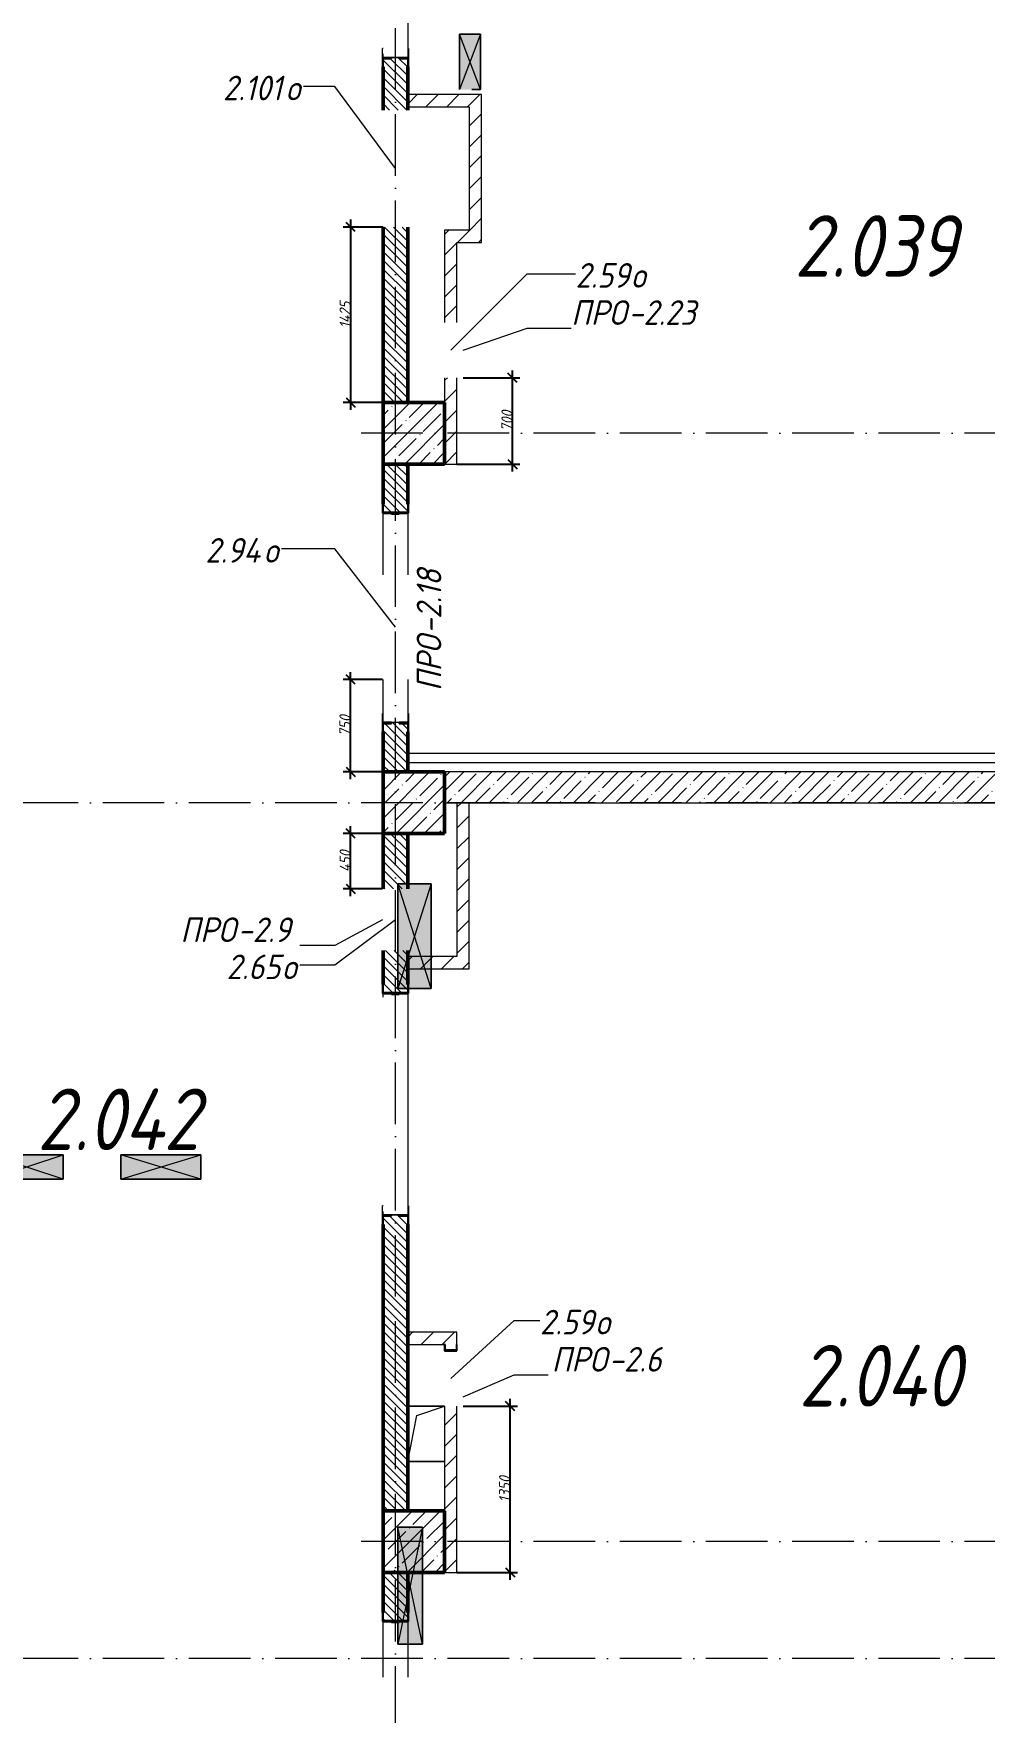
# Model space of a CAD drawing. Header units: millimetres. Extents: x -401725 to 250493, y 305116 to 802890.
# Drawn here: x 74751 to 82476, y 319486 to 333120 of the extents above; entities that cross this region are included whole.
import ezdxf

# ---------------------------------------------------------------- set-up
doc = ezdxf.new("R2010")
doc.units = ezdxf.units.MM
doc.linetypes.add('50_200_ШТРИХ_1Т_ш5_п1_п1_', pattern=[700, 500, -100, 0, -100])
for name, color, linetype, lineweight in [('A-____-____-DIMS', 7, 'Continuous', 9), ('A-DETL-____-OTLN-4', 7, 'Continuous', 18), ('A-DETL-GENF-OTLN', 7, 'Continuous', 9), ('A-FLOR-____-OTLN', 7, 'Continuous', 9), ('A-GENM-____-IDEN', 7, 'Continuous', 9), ('A-GENM-____-MCUT', 7, 'Continuous', 25), ('A-GENM-____-OTLN', 7, 'Continuous', 9), ('A-GENM-____-OTLN-1', 7, 'Continuous', 25), ('A-GLAZ-____-IDEN', 7, 'Continuous', 9), ('A-GLAZ-____-OTLN', 7, 'Continuous', 9), ('A-WALL-____-MCUT-1', 7, 'Continuous', 9), ('A-WALL-____-MCUT-2', 7, 'Continuous', 50), ('A-WALL-____-PATT-1', 7, 'Continuous', 9), ('A-WALL-FNSH-MCUT-1', 7, 'Continuous', 9), ('I-WALL-____-OTLN', 7, 'Continuous', 9), ('S-COLS-____-MCUT', 7, 'Continuous', 50), ('S-COLS-____-OTLN', 7, 'Continuous', 9), ('S-GRID-____-OTLN-1', 7, '50_200_ШТРИХ_1Т_ш5_п1_п1_', 9), ('Марки помещений', 7, 'Continuous', 9)]:
    doc.layers.add(name, color=color, linetype=linetype, lineweight=lineweight)
doc.styles.add('ISOCPEUR_I_3', font='isocpeui.ttf', dxfattribs={"width": 0.85, "height": 2.2})
doc.styles.add('ISOCPEUR_I_7', font='isocpeui.ttf', dxfattribs={"width": 0.9, "height": 90})
doc.styles.add('ISOCPEUR_I_9', font='isocpeui.ttf', dxfattribs={"width": 0.9, "height": 250})
doc.dimstyles.new('ISO-1_8_0_9К_СРЕДНИЙ_Кладочные_2', dxfattribs={"dimscale": 304.8, "dimtxt": 89.638306, "dimasz": 0.246063, "dimexe": 0.19685, "dimexo": 0, "dimgap": 0, "dimtad": 1, "dimdec": 3, "dimrnd": 0.001, "dimdsep": 46, "dimtxsty": 'ISOCPEUR_I_7', "dimblk1": 'OBLIQUE', "dimblk2": 'OBLIQUE', "dimsah": 1, "dimcen": 0.09, "dimdle": 0.19685, "dimazin": 0, "dimtfac": 1, "dimtdec": 4, "dimtix": 1, "dimtmove": 1, "dimatfit": 3, "dimfxl": 1, "dimtvp": 1, "dimtolj": 1, "dimtzin": 0, "dimarcsym": 2})
pattern_1 = [(45, (-15659.08, 310542.9), (-84.85281, 84.85281), [])]
pattern_2 = [(135, (-15659.08, 310542.9), (-35.35534, -35.35534), [])]

# ---------------------------------------------------------------- blocks, each defined once
blk = doc.blocks.new('BSC_Колонна _Прямоугольная - 500х500-V25-АР1_План отверстий 2 этажа в осях 1-64_А-ГГ')
at = {"layer": 'S-COLS-____-OTLN'}
h = blk.add_hatch(dxfattribs=at)
h.set_pattern_fill('FP_54', color=256, style=0, pattern_type=2)
h.set_pattern_definition([(45, (-93500, -16331.04), (-114.04925, 114.04925), []), (45, (-93385.95, -16331.04), (-114.04925, 114.04925), [201.613, -40.323, 3.353, -36.97])])
h.paths.add_polyline_path([(-250, -250), (250, -250), (250, 250), (-250, 250)], flags=0)
at = {"layer": 'S-COLS-____-MCUT'}
for p, q in [((250, 250), (-250, 250)), ((-250, 250), (-250, -250)), ((250, -250), (250, 250)), ((-250, -250), (250, -250))]:
    blk.add_line(p, q, dxfattribs=at)
blk = doc.blocks.new('BSC_Колонна _Прямоугольная - 500х500-V33-АР1_План отверстий 2 этажа в осях 1-64_А-ГГ')
at = {"layer": 'S-COLS-____-OTLN'}
h = blk.add_hatch(dxfattribs=at)
h.set_pattern_fill('FP_62', color=256, style=0, pattern_type=2)
h.set_pattern_definition([(45, (-93500, -19331.04), (-114.04925, 114.04925), []), (45, (-93385.95, -19331.04), (-114.04925, 114.04925), [201.613, -40.323, 3.353, -36.97])])
h.paths.add_polyline_path([(-250, -250), (250, -250), (250, 250), (-250, 250)], flags=0)
at = {"layer": 'S-COLS-____-MCUT'}
for p, q in [((250, 250), (-250, 250)), ((-250, 250), (-250, -250)), ((250, -250), (250, 250)), ((-250, -250), (250, -250))]:
    blk.add_line(p, q, dxfattribs=at)
blk = doc.blocks.new('BSC_Колонна _Прямоугольная - 500х500-V76-АР1_План отверстий 2 этажа в осях 1-64_А-ГГ')
at = {"layer": 'S-COLS-____-OTLN'}
h = blk.add_hatch(dxfattribs=at)
h.set_pattern_fill('FP_105', color=256, style=0, pattern_type=2)
h.set_pattern_definition([(45, (-93500, -10331.04), (-114.04925, 114.04925), []), (45, (-93385.95, -10331.04), (-114.04925, 114.04925), [201.613, -40.323, 3.353, -36.97])])
h.paths.add_polyline_path([(-250, -250), (250, -250), (250, 250), (-250, 250)], flags=0)
at = {"layer": 'S-COLS-____-MCUT'}
for p, q in [((250, 250), (-250, 250)), ((-250, 250), (-250, -250)), ((250, -250), (250, 250)), ((-250, -250), (250, -250))]:
    blk.add_line(p, q, dxfattribs=at)
blk = doc.blocks.new('АР_Перемычка - АР_Перемычка-28448550-АР1_План отверстий 2 этажа в осях 1-64_А-ГГ')
at = {"layer": 'A-GENM-____-OTLN'}
blk.add_line((-350, -100), (-342, -100), dxfattribs=at)
blk = doc.blocks.new('Фахверк_СКБ_Уголок - 200_3960-28268576-АР1_План отверстий 2 этажа в осях 1-64_А-ГГ')
at = {"layer": 'A-GENM-____-MCUT'}
for p, q in [((200, 156), (125, 156)), ((125, 156), (125, 81)), ((131, 81), (131, 150)), ((131, 150), (200, 150)), ((200, 150), (200, 156)), ((125, 81), (131, 81)), ((131, 19), (125, 19)), ((125, 19), (125, -56)), ((131, -50), (131, 19)), ((125, -56), (200, -56)), ((200, -50), (131, -50)), ((200, -56), (200, -50))]:
    blk.add_line(p, q, dxfattribs=at)
blk = doc.blocks.new('154_Стойка_СКБ_Уголок - СМ-2480_200-28346303-АР1_План отверстий 2 этажа в осях 1-64_А-ГГ')
at = {"layer": 'A-GENM-____-MCUT'}
for p, q in [((125, 156), (125, 81)), ((200, 156), (125, 156)), ((131, 81), (131, 150)), ((131, 150), (200, 150)), ((200, 150), (200, 156)), ((125, 81), (131, 81)), ((131, 19), (125, 19)), ((125, 19), (125, -56)), ((131, -50), (131, 19)), ((125, -56), (200, -56)), ((200, -50), (131, -50)), ((200, -56), (200, -50))]:
    blk.add_line(p, q, dxfattribs=at)
blk = doc.blocks.new('Стойка_Влож_Полоса боковая - Полоса-28213942-АР1_План отверстий 2 этажа в осях 1-64_А-ГГ')
at = {"layer": 'A-GENM-____-OTLN'}
for p, q in [((-5, 60), (0, 60)), ((-5, -60), (-5, 60)), ((0, 31), (0, -31)), ((0, -60), (-5, -60))]:
    blk.add_line(p, q, dxfattribs=at)
blk = doc.blocks.new('Стойка_Влож_Уголок_Опорный - Уголок-28213941-АР1_План отверстий 2 этажа в осях 1-64_А-ГГ')
at = {"layer": 'A-GENM-____-OTLN'}
for p, q in [((-212, -6), (-212, 0)), ((0, 0), (0, -6)), ((-212, -75), (-212, -6)), ((-212, -6), (-206, -6)), ((-212, -75), (-206, -75)), ((-6, -6), (0, -6)), ((-6, -75), (0, -75)), ((0, -6), (0, -75))]:
    blk.add_line(p, q, dxfattribs=at)
blk = doc.blocks.new('АР_Перемычка - АР_Перемычка-28444941-АР1_План отверстий 2 этажа в осях 1-64_А-ГГ')
at = {"layer": 'A-GENM-____-OTLN'}
blk.add_line((-400, -100), (-392, -100), dxfattribs=at)
blk = doc.blocks.new('AR_Отверстие прямоугольное _в плите_ - AR_Отверстие прямоугольное _в плите_-30552603-АР1_План отверстий 2 этажа в осях 1-64_А-ГГ')
at = {"layer": 'A-GENM-____-OTLN'}
for p, q in [((150, 225), (-150, 225)), ((-150, -225), (-75, 150)), ((-75, 150), (150, 225)), ((-150, -225), (150, -225))]:
    blk.add_line(p, q, dxfattribs=at)
blk = doc.blocks.new('AR_Отверстие прямоугольное _в стене_ - AR_Отверстие прямоугольное _в стене__ОВ-36849991-АР1_План отверстий 2 этажа в осях 1-64_А-ГГ')
at = {"layer": 'A-GLAZ-____-OTLN'}
blk.add_hatch(color=256, dxfattribs=at).paths.add_polyline_path([(425, -100), (425, 170), (-425, 170), (-425, -100), (220, -100)], flags=0)
at = {"layer": 'A-DETL-GENF-OTLN'}
for p, q in [((-425, -100), (-425, 170)), ((-425, 170), (425, 170)), ((425, 170), (-425, -100)), ((-425, 170), (425, -100)), ((425, 170), (-425, 170)), ((-425, 170), (-425, -100)), ((425, 170), (425, -100)), ((425, -100), (425, 170)), ((425, -100), (-425, -100)), ((-425, -100), (425, -100))]:
    blk.add_line(p, q, dxfattribs=at)
blk = doc.blocks.new('AR_Отверстие прямоугольное _в стене__БезПР - AR_Отверстие прямоугольное _в стене__БезПР-36789241-АР1_План отверстий 2 этажа в осях 1-64_А-ГГ')
at = {"layer": 'A-GLAZ-____-OTLN'}
blk.add_hatch(color=256, dxfattribs=at).paths.add_polyline_path([(475, -100), (475, 100), (-475, 100), (-475, -100), (105, -100)], flags=0)
at = {"layer": 'A-DETL-GENF-OTLN'}
for p, q in [((-475, -100), (-475, 100)), ((-475, 100), (475, 100)), ((475, 100), (-475, -100)), ((-475, 100), (475, -100)), ((475, 100), (-475, 100)), ((-475, 100), (-475, -100)), ((475, 100), (475, -100)), ((475, -100), (475, 100)), ((475, -100), (-475, -100)), ((-475, -100), (475, -100))]:
    blk.add_line(p, q, dxfattribs=at)
at = {"layer": 'A-GLAZ-____-OTLN'}
blk.add_line((475, 100), (-475, 100), dxfattribs=at)
blk = doc.blocks.new('AR_Отверстие прямоугольное _в стене_ - AR_Отверстие прямоугольное _в стене__ОВ-36849744-АР1_План отверстий 2 этажа в осях 1-64_А-ГГ')
at = {"layer": 'A-GLAZ-____-OTLN'}
blk.add_hatch(color=256, dxfattribs=at).paths.add_polyline_path([(225, -47), (225, 120), (-225, 120), (-225, -50), (225, -50)], flags=0)
at = {"layer": 'A-DETL-GENF-OTLN'}
for p, q in [((-225, -50), (-225, 120)), ((-225, 120), (225, 120)), ((225, 120), (-225, -50)), ((-225, 120), (225, -50)), ((225, 120), (-225, 120)), ((-225, 120), (-225, -50)), ((225, 120), (225, 50)), ((225, 50), (225, 120)), ((225, -50), (-225, -50)), ((-225, -50), (225, -50))]:
    blk.add_line(p, q, dxfattribs=at)
blk = doc.blocks.new('AR_Отверстие прямоугольное _в стене_ - AR_Отверстие прямоугольное _в стене__ОВ-36852113-АР1_План отверстий 2 этажа в осях 1-64_А-ГГ')
at = {"layer": 'A-GLAZ-____-OTLN'}
blk.add_hatch(color=256, dxfattribs=at).paths.add_polyline_path([(325, 100), (-325, 100), (-325, -100), (325, -100), (325, 65)], flags=0)
at = {"layer": 'A-DETL-GENF-OTLN'}
for p, q in [((-325, -100), (-325, 100)), ((-325, 100), (325, 100)), ((325, 100), (-325, -100)), ((-325, 100), (325, -100)), ((325, 100), (-325, 100)), ((-325, 100), (-325, -100)), ((325, 100), (325, -100)), ((325, -100), (325, 100)), ((325, -100), (-325, -100)), ((-325, -100), (325, -100))]:
    blk.add_line(p, q, dxfattribs=at)
blk = doc.blocks.new('154_Фахверк_СКБ_Швеллер - Тип_100_3960_зеркало-36793856-АР1_План отверстий 2 этажа в осях 1-64_А-ГГ')
at = {"layer": 'A-GENM-____-MCUT'}
for p, q in [((175, 50), (125, 50)), ((125, 50), (125, -50)), ((128, 47), (175, 47)), ((128, -47), (128, 47)), ((175, 47), (175, 50)), ((125, -50), (175, -50)), ((175, -47), (128, -47)), ((175, -50), (175, -47))]:
    blk.add_line(p, q, dxfattribs=at)
blk = doc.blocks.new('AR_Отверстие прямоугольное _в стене_ - AR_Отверстие прямоугольное _в стене__ЭОМ-36813478-АР1_План отверстий 2 этажа в осях 1-64_А-ГГ')
at = {"layer": 'A-GLAZ-____-OTLN'}
blk.add_hatch(color=256, dxfattribs=at).paths.add_polyline_path([(300, 100), (-300, 100), (-300, -100), (300, -100), (300, 65)], flags=0)
at = {"layer": 'A-DETL-GENF-OTLN'}
for p, q in [((-300, -100), (-300, 100)), ((-300, 100), (300, 100)), ((300, 100), (-300, -100)), ((-300, 100), (300, -100)), ((300, 100), (-300, 100)), ((-300, 100), (-300, -100)), ((300, 100), (300, -100)), ((300, -100), (300, 100)), ((300, -100), (-300, -100)), ((-300, -100), (300, -100))]:
    blk.add_line(p, q, dxfattribs=at)
blk = doc.blocks.new('_Oblique')
at = {"color": 0, "linetype": 'ByBlock', "lineweight": -2}
blk.add_line((-0.5, -0.5), (0.5, 0.5), dxfattribs=at)
blk = doc.blocks.new('*D9230')
at = {"layer": 'A-____-____-DIMS', "color": 0, "lineweight": -2, "transparency": 16777216}
for p, q in [((77327, 331609), (77327, 330064)), ((77591, 331549), (77267, 331549)), ((77591, 330124), (77267, 330124))]:
    blk.add_line(p, q, dxfattribs=at)
at = {"layer": 'Defpoints', "color": 0, "transparency": 16777216}
for p in [(77591, 331549), (77327, 330124), (77591, 330124)]:
    blk.add_point(p, dxfattribs=at)
at = {"layer": 'A-____-____-DIMS', "color": 0, "lineweight": -2, "transparency": 16777216, "xscale": 75, "yscale": 75, "zscale": 75}
for p, rotation in [((77327, 331549), 90), ((77327, 330124), 270)]:
    blk.add_blockref('_Oblique', p, dxfattribs=dict(at, rotation=rotation))
at = {"layer": 'A-____-____-DIMS', "color": 0, "transparency": 16777216, "insert": (77282, 330836), "char_height": 90, "width": 521.28, "attachment_point": 5, "rotation": 90, "style": 'ISOCPEUR_I_7'}
blk.add_mtext('\\A1;1425', dxfattribs=at)
blk = doc.blocks.new('*D9231')
at = {"layer": 'A-____-____-DIMS', "color": 0, "lineweight": -2, "transparency": 16777216}
for p, q in [((77327, 327064), (77327, 327934)), ((77585, 327874), (77267, 327874)), ((77591, 327124), (77267, 327124))]:
    blk.add_line(p, q, dxfattribs=at)
at = {"layer": 'Defpoints', "color": 0, "transparency": 16777216}
for p in [(77327, 327874), (77585, 327874), (77591, 327124)]:
    blk.add_point(p, dxfattribs=at)
at = {"layer": 'A-____-____-DIMS', "color": 0, "lineweight": -2, "transparency": 16777216, "xscale": 75, "yscale": 75, "zscale": 75}
for p, rotation in [((77327, 327874), 90), ((77327, 327124), 270)]:
    blk.add_blockref('_Oblique', p, dxfattribs=dict(at, rotation=rotation))
at = {"layer": 'A-____-____-DIMS', "color": 0, "transparency": 16777216, "insert": (77281, 327499), "char_height": 90, "width": 409.58, "attachment_point": 5, "rotation": 90, "style": 'ISOCPEUR_I_7'}
blk.add_mtext('\\A1;750', dxfattribs=at)
blk = doc.blocks.new('*D9232')
at = {"layer": 'A-____-____-DIMS', "color": 0, "lineweight": -2, "transparency": 16777216}
for p, q in [((78642, 329564), (78642, 330384)), ((78241, 330324), (78702, 330324)), ((78191, 329624), (78702, 329624))]:
    blk.add_line(p, q, dxfattribs=at)
at = {"layer": 'Defpoints', "color": 0, "transparency": 16777216}
for p in [(78241, 330324), (78642, 330324), (78191, 329624)]:
    blk.add_point(p, dxfattribs=at)
at = {"layer": 'A-____-____-DIMS', "color": 0, "lineweight": -2, "transparency": 16777216, "xscale": 75, "yscale": 75, "zscale": 75}
for p, rotation in [((78642, 330324), 90), ((78642, 329624), 270)]:
    blk.add_blockref('_Oblique', p, dxfattribs=dict(at, rotation=rotation))
at = {"layer": 'A-____-____-DIMS', "color": 0, "transparency": 16777216, "insert": (78597, 329974), "char_height": 90, "width": 409.58, "attachment_point": 5, "rotation": 90, "style": 'ISOCPEUR_I_7'}
blk.add_mtext('\\A1;700', dxfattribs=at)
blk = doc.blocks.new('*D9233')
at = {"layer": 'A-____-____-DIMS', "color": 0, "lineweight": -2, "transparency": 16777216}
for p, q in [((77327, 326114), (77327, 326684)), ((77591, 326624), (77267, 326624)), ((77585, 326174), (77267, 326174))]:
    blk.add_line(p, q, dxfattribs=at)
at = {"layer": 'Defpoints', "color": 0, "transparency": 16777216}
for p in [(77327, 326624), (77591, 326624), (77585, 326174)]:
    blk.add_point(p, dxfattribs=at)
at = {"layer": 'A-____-____-DIMS', "color": 0, "lineweight": -2, "transparency": 16777216, "xscale": 75, "yscale": 75, "zscale": 75}
for p, rotation in [((77327, 326624), 90), ((77327, 326174), 270)]:
    blk.add_blockref('_Oblique', p, dxfattribs=dict(at, rotation=rotation))
at = {"layer": 'A-____-____-DIMS', "color": 0, "transparency": 16777216, "insert": (77282, 326399), "char_height": 90, "width": 426.13, "attachment_point": 5, "rotation": 90, "style": 'ISOCPEUR_I_7'}
blk.add_mtext('\\A1;450', dxfattribs=at)
blk = doc.blocks.new('*D9218')
at = {"layer": 'A-____-____-DIMS', "color": 0, "lineweight": -2, "transparency": 16777216}
for p, q in [((78623, 320564), (78623, 322034)), ((78241, 321974), (78683, 321974)), ((78191, 320624), (78683, 320624))]:
    blk.add_line(p, q, dxfattribs=at)
at = {"layer": 'Defpoints', "color": 0, "transparency": 16777216}
for p in [(78241, 321974), (78623, 321974), (78191, 320624)]:
    blk.add_point(p, dxfattribs=at)
at = {"layer": 'A-____-____-DIMS', "color": 0, "lineweight": -2, "transparency": 16777216, "xscale": 75, "yscale": 75, "zscale": 75}
for p, rotation in [((78623, 321974), 90), ((78623, 320624), 270)]:
    blk.add_blockref('_Oblique', p, dxfattribs=dict(at, rotation=rotation))
at = {"layer": 'A-____-____-DIMS', "color": 0, "transparency": 16777216, "insert": (78578, 321299), "char_height": 90, "width": 504.73, "attachment_point": 5, "rotation": 90, "style": 'ISOCPEUR_I_7'}
blk.add_mtext('\\A1;1350', dxfattribs=at)

msp = doc.modelspace()

# ---------------------------------------------------------------- hatches: boundary and pattern name
at = {"layer": 'A-WALL-____-PATT-1'}
h = msp.add_hatch(dxfattribs=at)
h.set_pattern_fill('FP_6', color=256, style=0, pattern_type=2)
h.set_pattern_definition(pattern_2)
h.paths.add_polyline_path([(77790.9187, 330123.9433), (77790.9187, 331548.9433), (77590.9187, 331548.9433), (77590.9187, 330123.9433)], flags=0)
h.paths.add_polyline_path([(77590.9187, 332498.9433), (77790.9187, 332498.9433), (77790.9187, 332917.9433), (77721.9187, 332917.9433), (77721.9187, 332923.9433), (77659.9187, 332923.9433), (77659.9187, 332917.9433), (77590.9187, 332917.9433), (77590.9187, 332848.9433)], flags=0)
h.paths.add_polyline_path([(77721.9187, 334723.9433), (77721.9187, 334729.9433), (77790.9187, 334729.9433), (77790.9187, 335323.9433), (77590.9187, 335323.9433), (77590.9187, 334729.9433), (77659.9187, 334729.9433), (77659.9187, 334723.9433)], flags=0)
h.paths.add_polyline_path([(77590.9187, 335523.9433), (77790.9187, 335523.9433), (77790.9187, 335623.9433), (77590.9187, 335623.9433)], flags=0)
h = msp.add_hatch(dxfattribs=at)
h.set_pattern_fill('FP_4', color=256, style=0, pattern_type=2)
h.set_pattern_definition(pattern_1)
h.paths.add_polyline_path([(78290.9187, 332523.9433), (78390.9187, 332523.9433), (78390.9187, 332623.9433), (77790.9187, 332623.9433), (77790.9187, 332523.9433), (78002.8364, 332523.9433)], flags=0)
h = msp.add_hatch(dxfattribs=at)
h.set_pattern_fill('FP_4', color=256, style=0, pattern_type=2)
h.set_pattern_definition(pattern_1)
h.paths.add_polyline_path([(78390.9187, 331523.9433), (78390.9187, 332523.9433), (78290.9187, 332523.9433), (78290.9187, 331523.9433)], flags=0)
h = msp.add_hatch(dxfattribs=at)
h.set_pattern_fill('FP_4', color=256, style=0, pattern_type=2)
h.set_pattern_definition(pattern_1)
h.paths.add_polyline_path([(78190.9187, 331423.9433), (78390.9187, 331423.9433), (78390.9187, 331523.9433), (78090.9187, 331523.9433), (78090.9187, 331423.9433)], flags=0)
h = msp.add_hatch(dxfattribs=at)
h.set_pattern_fill('FP_4', color=256, style=0, pattern_type=2)
h.set_pattern_definition(pattern_1)
h.paths.add_polyline_path([(78190.9187, 329623.9433), (78190.9187, 330323.9433), (78090.9187, 330323.9433), (78090.9187, 329623.9433)], flags=0)
h.paths.add_polyline_path([(78190.9187, 330773.9433), (78190.9187, 331423.9433), (78090.9187, 331423.9433), (78090.9187, 330773.9433)], flags=0)
h = msp.add_hatch(dxfattribs=at)
h.set_pattern_fill('FP_6', color=256, style=0, pattern_type=2)
h.set_pattern_definition(pattern_2)
h.paths.add_polyline_path([(77790.9187, 327123.9433), (77790.9187, 327517.9433), (77721.9187, 327517.9433), (77721.9187, 327523.9433), (77659.9187, 327523.9433), (77659.9187, 327517.9433), (77590.9187, 327517.9433), (77590.9187, 327123.9433), (77750.9187, 327123.9433)], flags=0)
h.paths.add_polyline_path([(77659.9187, 329223.9433), (77721.9187, 329223.9433), (77721.9187, 329229.9433), (77790.9187, 329229.9433), (77790.9187, 329623.9433), (77590.9187, 329623.9433), (77590.9187, 329229.9433), (77659.9187, 329229.9433)], flags=0)
h = msp.add_hatch(dxfattribs=at)
h.set_pattern_fill('FP_25', color=256, style=0, pattern_type=2)
h.set_pattern_definition([(45, (-15659.08, 310542.9), (-114.04925, 114.04925), []), (45, (-15545.03, 310542.9), (-114.04925, 114.04925), [201.612, -40.322, 3.353, -36.97])])
h.paths.add_polyline_path([(85090.9187, 326873.9433), (85090.9187, 327123.9433), (78090.9187, 327123.9433), (78090.9187, 326873.9433), (85072.6935, 326873.9433)], flags=0)
h = msp.add_hatch(dxfattribs=at)
h.set_pattern_fill('FP_4', color=256, style=0, pattern_type=2)
h.set_pattern_definition(pattern_1)
h.paths.add_polyline_path([(78290.9187, 325623.9433), (78290.9187, 326873.9433), (78190.9187, 326873.9433), (78190.9187, 325623.9433)], flags=0)
h = msp.add_hatch(dxfattribs=at)
h.set_pattern_fill('FP_6', color=256, style=0, pattern_type=2)
h.set_pattern_definition(pattern_2)
h.paths.add_polyline_path([(77590.9187, 321123.9433), (77790.9187, 321123.9433), (77790.9187, 323517.9433), (77721.9187, 323517.9433), (77721.9187, 323523.9433), (77659.9187, 323523.9433), (77659.9187, 323517.9433), (77590.9187, 323517.9433), (77590.9187, 321598.7378)], flags=0)
h.paths.add_polyline_path([(77721.9187, 325323.9433), (77721.9187, 325329.9433), (77790.9187, 325329.9433), (77790.9187, 325673.9433), (77590.9187, 325673.9433), (77591.8418, 325329.9433), (77659.9187, 325329.9433), (77659.9187, 325323.9433)], flags=0)
h.paths.add_polyline_path([(77721.6879, 326173.9433), (77790.9187, 326173.9433), (77790.9187, 326623.9433), (77590.9187, 326623.9433), (77590.9187, 326173.9433)], flags=0)
h = msp.add_hatch(dxfattribs=at)
h.set_pattern_fill('FP_4', color=256, style=0, pattern_type=2)
h.set_pattern_definition(pattern_1)
h.paths.add_polyline_path([(77790.9187, 325523.9433), (78290.9187, 325523.9433), (78290.9187, 325623.9433), (77790.9187, 325623.9433)], flags=0)
h = msp.add_hatch(dxfattribs=at)
h.set_pattern_fill('FP_4', color=256, style=0, pattern_type=2)
h.set_pattern_definition(pattern_1)
h.paths.add_polyline_path([(78187.9187, 322473.9433), (78190.9187, 322473.9433), (78190.9187, 322573.9433), (77790.9187, 322573.9433), (77790.9187, 322473.9433), (78093.9187, 322473.9433)], flags=0)
h = msp.add_hatch(dxfattribs=at)
h.set_pattern_fill('FP_4', color=256, style=0, pattern_type=2)
h.set_pattern_definition(pattern_1)
h.paths.add_polyline_path([(78190.9187, 320623.9433), (78190.9187, 321973.9433), (78090.9187, 321973.9433), (78090.9187, 320623.9433)], flags=0)
h.paths.add_polyline_path([(78187.9187, 322426.9433), (78187.9187, 322473.9433), (78093.9187, 322473.9433), (78093.9187, 322426.9433)], flags=0)
h = msp.add_hatch(dxfattribs=at)
h.set_pattern_fill('FP_6', color=256, style=0, pattern_type=2)
h.set_pattern_definition(pattern_2)
h.paths.add_polyline_path([(77790.9187, 318123.9433), (77790.9187, 318517.9433), (77721.9187, 318517.9433), (77721.9187, 318523.9433), (77659.9187, 318523.9433), (77659.9187, 318517.9433), (77590.9187, 318517.9433), (77590.9187, 318123.9433)], flags=0)
h.paths.add_polyline_path([(77721.9187, 320223.9433), (77721.9187, 320229.9433), (77790.9187, 320229.9433), (77790.9187, 320623.9433), (77590.9187, 320623.9433), (77590.9187, 320229.9433), (77659.9187, 320229.9433), (77659.9187, 320223.9433)], flags=0)

# ---------------------------------------------------------------- linework, layer by layer
at = {"layer": 'A-DETL-____-OTLN-4'}
for p, q in [((85340.9187, 327273.9433), (77790.9187, 327273.9433)), ((85340.9187, 327198.9433), (77790.9187, 327198.9433))]:
    msp.add_line(p, q, dxfattribs=at)
at = {"layer": 'A-FLOR-____-OTLN'}
for p, q in [((77790.9187, 321973.9433), (78090.9187, 321973.9433)), ((78090.9187, 321523.9433), (77790.9187, 321523.9433))]:
    msp.add_line(p, q, dxfattribs=at)
at = {"layer": 'A-GENM-____-IDEN'}
for p, q in [((78240.9187, 330548.9433), (78760.8793, 330726.9135)), ((78760.8793, 330726.9135), (79118.9399, 330726.9135)), ((77584.9187, 325923.9433), (77198.5984, 325714.9669)), ((77198.5984, 325714.9669), (76914.6821, 325714.9669)), ((78240.9187, 322048.9433), (78656.3228, 322226.7781)), ((78656.3228, 322226.7781), (78930.8878, 322226.7781))]:
    msp.add_line(p, q, dxfattribs=at)
at = {"layer": 'A-GLAZ-____-IDEN'}
for p, q in [((77198.5984, 332690.1566), (76944.49, 332690.1566)), ((77690.9187, 332023.9433), (77198.5984, 332690.1566)), ((78140.9187, 330548.9433), (78760.8793, 331168.6218)), ((78760.8793, 331168.6218), (79154.4899, 331168.6218)), ((77198.5984, 328935.5232), (76765.896, 328935.5232)), ((77690.9187, 328298.9433), (77198.5984, 328935.5232)), ((77690.9187, 325923.9433), (77198.5984, 325553.4669)), ((77198.5984, 325553.4669), (76914.7914, 325553.4669)), ((78140.9187, 322198.9433), (78656.3228, 322668.3278)), ((78656.3228, 322668.3278), (78865.0812, 322668.3278))]:
    msp.add_line(p, q, dxfattribs=at)
at = {"layer": 'A-WALL-____-MCUT-1'}
for p, q in [((85090.9187, 327123.9433), (78090.9187, 327123.9433)), ((78090.9187, 326873.9433), (85090.9187, 326873.9433))]:
    msp.add_line(p, q, dxfattribs=at)
at = {"layer": 'A-WALL-____-MCUT-2'}
for p, q in [((77590.9187, 332848.9433), (77590.9187, 332498.9433)), ((77790.9187, 332498.9433), (77790.9187, 332848.9433)), ((77590.9187, 331548.9433), (77590.9187, 330123.9433)), ((77790.9187, 330123.9433), (77790.9187, 331548.9433)), ((77590.9187, 329623.9433), (77590.9187, 329298.9433)), ((77790.9187, 329298.9433), (77790.9187, 329623.9433)), ((77659.9187, 329223.9433), (77721.9187, 329223.9433)), ((77590.9187, 327448.9433), (77590.9187, 327123.9433)), ((77790.9187, 327123.9433), (77790.9187, 327448.9433)), ((77590.9187, 326623.9433), (77590.9187, 326173.9433)), ((77790.9187, 326173.9433), (77790.9187, 326623.9433)), ((77590.9187, 325673.9433), (77590.9187, 325398.9433)), ((77790.9187, 325398.9433), (77790.9187, 325673.9433)), ((77659.9187, 325323.9433), (77721.9187, 325323.9433)), ((77590.9187, 323448.9433), (77590.9187, 321123.9433)), ((77790.9187, 321123.9433), (77790.9187, 323448.9433)), ((77590.9187, 320623.9433), (77590.9187, 320298.9433)), ((77790.9187, 320298.9433), (77790.9187, 320623.9433)), ((77659.9187, 320223.9433), (77721.9187, 320223.9433))]:
    msp.add_line(p, q, dxfattribs=at)
at = {"layer": 'A-WALL-FNSH-MCUT-1'}
for p, q in [((78390.9187, 332623.9433), (77790.9187, 332623.9433)), ((77790.9187, 332523.9433), (78290.9187, 332523.9433)), ((78290.9187, 332523.9433), (78290.9187, 331523.9433)), ((78390.9187, 331423.9433), (78390.9187, 332623.9433)), ((78290.9187, 331523.9433), (78090.9187, 331523.9433)), ((78090.9187, 331523.9433), (78090.9187, 330773.9433)), ((78190.9187, 331423.9433), (78390.9187, 331423.9433)), ((78190.9187, 330773.9433), (78190.9187, 331423.9433)), ((78090.9187, 330323.9433), (78090.9187, 330123.9433)), ((78190.9187, 329623.9433), (78190.9187, 330323.9433)), ((78090.9187, 329623.9433), (78190.9187, 329623.9433)), ((78190.9187, 326873.9433), (78190.9187, 325623.9433)), ((78290.9187, 325523.9433), (78290.9187, 326873.9433)), ((78190.9187, 325623.9433), (77790.9187, 325623.9433)), ((77790.9187, 325523.9433), (78290.9187, 325523.9433)), ((78190.9187, 322573.9433), (77790.9187, 322573.9433)), ((77790.9187, 322573.9433), (77790.9187, 322473.9433)), ((78190.9187, 322473.9433), (78190.9187, 322573.9433)), ((77790.9187, 322473.9433), (78090.9187, 322473.9433)), ((78090.9187, 321973.9433), (78090.9187, 321123.9433)), ((78190.9187, 320623.9433), (78190.9187, 321973.9433)), ((78090.9187, 320623.9433), (78190.9187, 320623.9433))]:
    msp.add_line(p, q, dxfattribs=at)
at = {"layer": 'I-WALL-____-OTLN'}
for p, q in [((77790.9187, 334723.9433), (77790.9187, 332923.9433)), ((77590.9187, 332923.9433), (77590.9187, 332953.9433)), ((77590.9187, 328723.9433), (77590.9187, 329223.9433)), ((77790.9187, 329223.9433), (77790.9187, 328723.9433)), ((77590.9187, 327523.9433), (77590.9187, 327873.9433)), ((77790.9187, 327873.9433), (77790.9187, 327523.9433)), ((77590.9187, 325293.9433), (77590.9187, 325323.9433)), ((77790.9187, 325323.9433), (77790.9187, 323523.9433)), ((77590.9187, 323523.9433), (77590.9187, 323553.9433)), ((77590.9187, 319773.9433), (77590.9187, 320223.9433)), ((77790.9187, 320223.9433), (77790.9187, 319773.9433))]:
    msp.add_line(p, q, dxfattribs=at)
at = {"layer": 'S-GRID-____-OTLN-1'}
for p, q in [((77690.9187, 306060.2949), (77690.9187, 360423.8609)), ((88415.3253, 329873.9433), (77362.1831, 329873.9433)), ((88415.3253, 326873.9433), (51667.6891, 326873.9433)), ((88415.3253, 320873.9433), (77362.1831, 320873.9433)), ((88415.3253, 319923.9433), (-20104.6453, 319923.9433))]:
    msp.add_line(p, q, dxfattribs=at)

# ---------------------------------------------------------------- block references
at = {"layer": 'A-GENM-____-OTLN'}
for name, p, rotation in [('Стойка_Влож_Уголок_Опорный - Уголок-28213941-АР1_План отверстий 2 этажа в осях 1-64_А-ГГ', (77584.9187, 332923.9433), 180), ('Стойка_Влож_Полоса боковая - Полоса-28213942-АР1_План отверстий 2 этажа в осях 1-64_А-ГГ', (77690.9187, 332923.9433), 269.9999999999999), ('Стойка_Влож_Уголок_Опорный - Уголок-28213941-АР1_План отверстий 2 этажа в осях 1-64_А-ГГ', (77584.9187, 327523.9433), 180), ('Стойка_Влож_Полоса боковая - Полоса-28213942-АР1_План отверстий 2 этажа в осях 1-64_А-ГГ', (77690.9187, 327523.9433), 269.9999999999999), ('АР_Перемычка - АР_Перемычка-28448550-АР1_План отверстий 2 этажа в осях 1-64_А-ГГ', (77690.9187, 327523.9433), 89.9999999999999), ('Стойка_Влож_Уголок_Опорный - Уголок-28213941-АР1_План отверстий 2 этажа в осях 1-64_А-ГГ', (77584.9187, 323523.9433), 180), ('Стойка_Влож_Полоса боковая - Полоса-28213942-АР1_План отверстий 2 этажа в осях 1-64_А-ГГ', (77690.9187, 323523.9433), 269.9999999999999), ('АР_Перемычка - АР_Перемычка-28444941-АР1_План отверстий 2 этажа в осях 1-64_А-ГГ', (77690.9187, 323523.9433), 89.9999999999999)]:
    msp.add_blockref(name, p, dxfattribs=dict(at, rotation=rotation))
msp.add_blockref('AR_Отверстие прямоугольное _в плите_ - AR_Отверстие прямоугольное _в плите_-30552603-АР1_План отверстий 2 этажа в осях 1-64_А-ГГ', (77940.9187, 321748.9433), dxfattribs=at)
at = {"layer": 'A-GENM-____-OTLN-1'}
for name, p, rotation in [('154_Стойка_СКБ_Уголок - СМ-2480_200-28346303-АР1_План отверстий 2 этажа в осях 1-64_А-ГГ', (77640.9187, 333048.9433), 269.9999999999999), ('Фахверк_СКБ_Уголок - 200_3960-28268576-АР1_План отверстий 2 этажа в осях 1-64_А-ГГ', (77740.9187, 329098.9433), 89.9999999999999), ('154_Стойка_СКБ_Уголок - СМ-2480_200-28346303-АР1_План отверстий 2 этажа в осях 1-64_А-ГГ', (77640.9187, 327648.9433), 269.9999999999999), ('Фахверк_СКБ_Уголок - 200_3960-28268576-АР1_План отверстий 2 этажа в осях 1-64_А-ГГ', (77740.9187, 325198.9433), 89.9999999999999), ('154_Стойка_СКБ_Уголок - СМ-2480_200-28346303-АР1_План отверстий 2 этажа в осях 1-64_А-ГГ', (77640.9187, 323648.9433), 269.9999999999999), ('154_Фахверк_СКБ_Швеллер - Тип_100_3960_зеркало-36793856-АР1_План отверстий 2 этажа в осях 1-64_А-ГГ', (78140.9187, 322298.9433), 90), ('Фахверк_СКБ_Уголок - 200_3960-28268576-АР1_План отверстий 2 этажа в осях 1-64_А-ГГ', (77740.9187, 320098.9433), 89.9999999999999)]:
    msp.add_blockref(name, p, dxfattribs=dict(at, rotation=rotation))
at = {"layer": 'A-GLAZ-____-OTLN'}
for name, p, rotation in [('AR_Отверстие прямоугольное _в стене_ - AR_Отверстие прямоугольное _в стене__ОВ-36849744-АР1_План отверстий 2 этажа в осях 1-64_А-ГГ', (78261.4337, 332890.553), 270), ('AR_Отверстие прямоугольное _в стене_ - AR_Отверстие прямоугольное _в стене__ОВ-36849991-АР1_План отверстий 2 этажа в осях 1-64_А-ГГ', (77811.4337, 325790.553), 269.9999999999999), ('AR_Отверстие прямоугольное _в стене_ - AR_Отверстие прямоугольное _в стене__ЭОМ-36813478-АР1_План отверстий 2 этажа в осях 1-64_А-ГГ', (74691.4337, 323915.553), 180), ('AR_Отверстие прямоугольное _в стене_ - AR_Отверстие прямоугольное _в стене__ОВ-36852113-АР1_План отверстий 2 этажа в осях 1-64_А-ГГ', (75786.4337, 323915.553), 180), ('AR_Отверстие прямоугольное _в стене__БезПР - AR_Отверстие прямоугольное _в стене__БезПР-36789241-АР1_План отверстий 2 этажа в осях 1-64_А-ГГ', (77811.4337, 320515.553), 269.9999999999999)]:
    msp.add_blockref(name, p, dxfattribs=dict(at, rotation=rotation))
at = {"layer": 'S-COLS-____-OTLN'}
for name, p in [('BSC_Колонна _Прямоугольная - 500х500-V33-АР1_План отверстий 2 этажа в осях 1-64_А-ГГ', (77840.9187, 329873.9433)), ('BSC_Колонна _Прямоугольная - 500х500-V25-АР1_План отверстий 2 этажа в осях 1-64_А-ГГ', (77840.9187, 326873.9433)), ('BSC_Колонна _Прямоугольная - 500х500-V76-АР1_План отверстий 2 этажа в осях 1-64_А-ГГ', (77840.9187, 320873.9433))]:
    msp.add_blockref(name, p, dxfattribs=at)

# ---------------------------------------------------------------- texts
at = {"layer": 'A-GENM-____-IDEN', "char_height": 200, "attachment_point": 1, "style": 'ISOCPEUR_I_9'}
for s, insert, width in [('ПРО', (79118.9399, 330954.0296), 562.784625), ('-2.23', (79583.2836, 330954.0296), 707.088375), ('ПРО', (75944.2755, 325942.083), 562.784625), ('-2.9', (76408.6192, 325942.083), 548.35425), ('ПРО', (78960.4812, 322453.8943), 562.784625), ('-2.6', (79424.8249, 322453.8943), 548.35425)]:
    msp.add_mtext(s, dxfattribs=dict(at, insert=insert, width=width))
at = {"layer": 'A-GENM-____-IDEN', "char_height": 200, "attachment_point": 1, "rotation": 90, "style": 'ISOCPEUR_I_9'}
for s, insert, width in [('-2.18', (77864.0104, 328245.1804), 663.79725), ('ПРО', (77864.0104, 327780.8366), 562.784625)]:
    msp.add_mtext(s, dxfattribs=dict(at, insert=insert, width=width))
at = {"layer": 'A-GLAZ-____-IDEN', "char_height": 200, "attachment_point": 1, "style": 'ISOCPEUR_I_9'}
for s, insert, width in [('2.101', (76289.6368, 332777.7712), 620.506125), ('\\fISOCPEUR|b0|i1|c204|p34|;\\W.9;о', (76801.6056, 332777.7712), 158.734125), ('2.59', (79154.4899, 331256.2364), 548.35425), ('\\fISOCPEUR|b0|i1|c204|p34|;\\W.9;о', (79606.9274, 331256.2364), 158.734125), ('2.94', (76147.0455, 329023.1378), 577.215), ('\\fISOCPEUR|b0|i1|c204|p34|;\\W.9;о', (76623.2955, 329023.1378), 158.734125), ('2.65', (76319.3368, 325641.0815), 548.35425), ('\\fISOCPEUR|b0|i1|c204|p34|;\\W.9;о', (76771.7743, 325641.0815), 158.734125), ('2.59', (78865.0812, 322755.9424), 548.35425), ('\\fISOCPEUR|b0|i1|c204|p34|;\\W.9;о', (79317.5187, 322755.9424), 158.734125)]:
    msp.add_mtext(s, dxfattribs=dict(at, insert=insert, width=width))
at = {"layer": 'Марки помещений', "char_height": 500, "attachment_point": 1, "style": 'ISOCPEUR_I_3'}
for s, insert, width in [('2.039', (80931.5879, 331644.6021), 785.65375), ('2.042', (74780.5879, 324552.9791), 817.72125), ('2.040', (80968.5879, 322470.7234), 817.72125)]:
    msp.add_mtext(s, dxfattribs=dict(at, insert=insert, width=width))

# ---------------------------------------------------------------- dimensions: what is measured, and where the dimension line sits
at = {"layer": 'A-____-____-DIMS'}
for base, p1, p2, override, picture, middle in [((77326.757, 330123.9433), (77590.9187, 331548.9433), (77590.9187, 330123.9433), {"dimpost": '<>', "dimfxl": 1425}, '*D9230', (77281.757, 330836.4433)), ((78642.2443, 330323.9433), (78190.9187, 329623.9433), (78240.9187, 330323.9433), {"dimpost": '<>', "dimfxl": 701.783442}, '*D9232', (78596.6647, 329973.9433)), ((77326.757, 327873.9433), (77590.9187, 327123.9433), (77584.9187, 327873.9433), {"dimpost": '<>', "dimfxl": 750.024}, '*D9231', (77281.1775, 327498.9433)), ((77326.757, 326623.9433), (77584.9187, 326173.9433), (77590.9187, 326623.9433), {"dimpost": '<>', "dimfxl": 450.039998}, '*D9233', (77281.757, 326398.9433)), ((78622.596, 321973.9433), (78190.9187, 320623.9433), (78240.9187, 321973.9433), {"dimpost": '<>', "dimfxl": 1350.925609}, '*D9218', (78577.596, 321298.9433))]:
    dim = msp.add_linear_dim(base=base, p1=p1, p2=p2, angle=90, dimstyle='ISO-1_8_0_9К_СРЕДНИЙ_Кладочные_2', override=override, dxfattribs=at)
    dim.commit()
    dim.dimension.update_dxf_attribs({"geometry": picture, "text_midpoint": middle})

doc.saveas('drawing.dxf')
